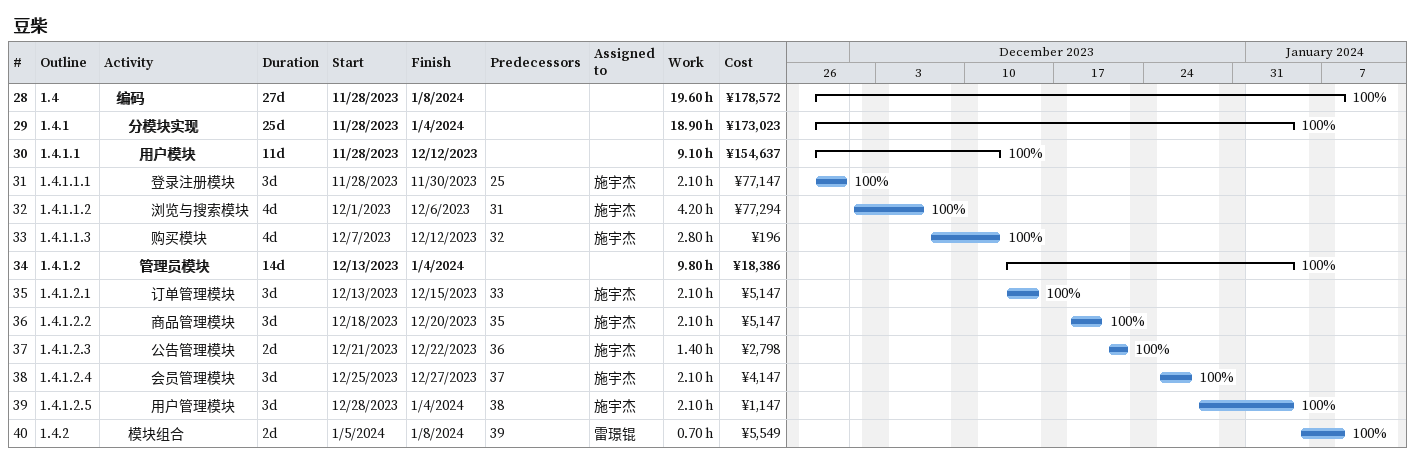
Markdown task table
豆柴

| ID | WBS | Task | Duration | Start | Finish | Predecessors | Resources | % complete | Work (h) | Cost (¥) |
|---|---|---|---|---|---|---|---|---|---|---|
| 28 | 1.4 | **编码** | 27d | 2023-11-28 | 2024-01-08 |  |  | 100 | 19.60 | 178572 |
| 29 | 1.4.1 | **分模块实现** | 25d | 2023-11-28 | 2024-01-04 |  |  | 100 | 18.90 | 173023 |
| 30 | 1.4.1.1 | **用户模块** | 11d | 2023-11-28 | 2023-12-12 |  |  | 100 | 9.10 | 154637 |
| 31 | 1.4.1.1.1 | 登录注册模块 | 3d | 2023-11-28 | 2023-11-30 | 25 | 施宇杰 | 100 | 2.10 | 77147 |
| 32 | 1.4.1.1.2 | 浏览与搜索模块 | 4d | 2023-12-01 | 2023-12-06 | 31 | 施宇杰 | 100 | 4.20 | 77294 |
| 33 | 1.4.1.1.3 | 购买模块 | 4d | 2023-12-07 | 2023-12-12 | 32 | 施宇杰 | 100 | 2.80 | 196 |
| 34 | 1.4.1.2 | **管理员模块** | 14d | 2023-12-13 | 2024-01-04 |  |  | 100 | 9.80 | 18386 |
| 35 | 1.4.1.2.1 | 订单管理模块 | 3d | 2023-12-13 | 2023-12-15 | 33 | 施宇杰 | 100 | 2.10 | 5147 |
| 36 | 1.4.1.2.2 | 商品管理模块 | 3d | 2023-12-18 | 2023-12-20 | 35 | 施宇杰 | 100 | 2.10 | 5147 |
| 37 | 1.4.1.2.3 | 公告管理模块 | 2d | 2023-12-21 | 2023-12-22 | 36 | 施宇杰 | 100 | 1.40 | 2798 |
| 38 | 1.4.1.2.4 | 会员管理模块 | 3d | 2023-12-25 | 2023-12-27 | 37 | 施宇杰 | 100 | 2.10 | 4147 |
| 39 | 1.4.1.2.5 | 用户管理模块 | 3d | 2023-12-28 | 2024-01-04 | 38 | 施宇杰 | 100 | 2.10 | 1147 |
| 40 | 1.4.2 | 模块组合 | 2d | 2024-01-05 | 2024-01-08 | 39 | 雷璟锟 | 100 | 0.70 | 5549 |
